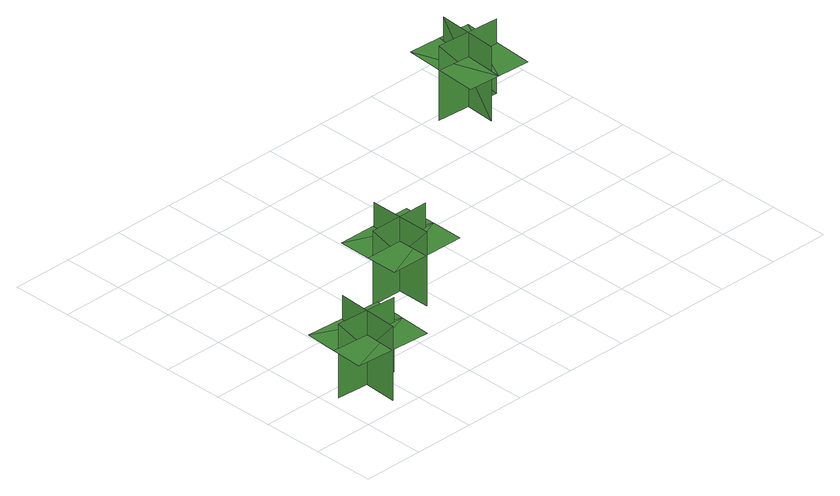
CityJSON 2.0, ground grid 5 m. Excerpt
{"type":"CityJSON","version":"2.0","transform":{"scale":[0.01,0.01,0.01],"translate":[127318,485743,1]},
"CityObjects":{
"tree1":{"type":"SolitaryVegetationObject","geometry":[{"type":"MultiSurface","lod":"1","boundaries":[[[0,1,2]],[[0,2,3]],[[4,5,6]],[[4,6,7]],[[8,9,10]],[[8,10,11]],[[8,11,12]],[[8,12,13]]]}]},
"tree2":{"type":"SolitaryVegetationObject","geometry":[{"type":"MultiSurface","lod":"1","boundaries":[[[14,15,16]],[[14,16,17]],[[18,19,20]],[[18,20,21]],[[22,23,24]],[[22,24,25]],[[22,25,26]],[[22,26,27]]]}]},
"tree3":{"type":"SolitaryVegetationObject","geometry":[{"type":"MultiSurface","lod":"1","boundaries":[[[28,29,30]],[[28,30,31]],[[32,33,34]],[[32,34,35]],[[36,37,38]],[[36,38,39]],[[36,39,40]],[[36,40,41]]]}]}
},
"vertices":[
[377,637,75],[377,637,695],[345,104,695],[345,104,75],[612,362,75],[612,362,695],[97,394,695],[97,394,75],[691,357,493],[707,625,493],[67,664,493],[50,397,493],[34,129,493],[674,90,493],
[1341,1300,109],[1341,1300,729],[1338,765,729],[1338,765,109],[1590,1038,109],[1590,1038,729],[1074,1041,729],[1074,1041,109],[1669,1037,527],[1671,1305,527],[1029,1309,527],[1028,1042,527],[1026,774,527],[1667,770,527],
[3634,2393,96],[3634,2393,716],[3101,2429,716],[3101,2429,96],[3357,2160,96],[3357,2160,716],[3392,2675,716],[3392,2675,96],[3352,2081,514],[3619,2063,514],[3662,2703,514],[3395,2722,514],[3128,2739,514],[3085,2099,514]
]}
